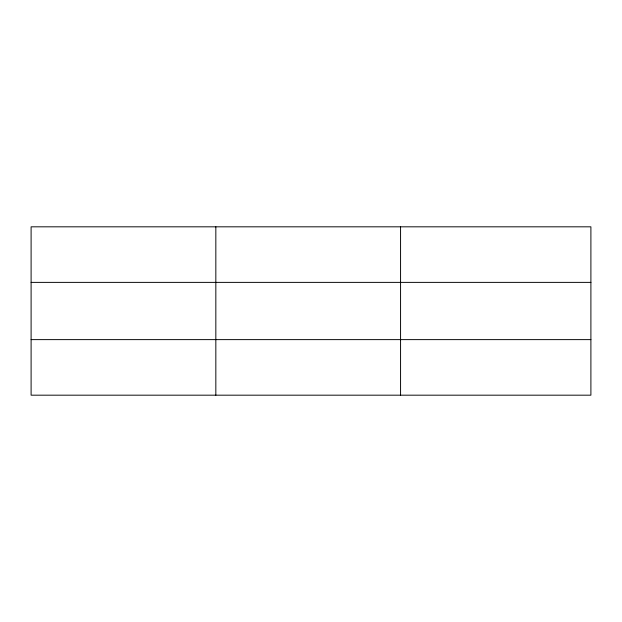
<?xml version="1.0" encoding="UTF-8"?>
<svg xmlns="http://www.w3.org/2000/svg" width="622" height="622" viewBox="0 0 622 622"><rect width="100%" height="100%" fill="white"/><g stroke="black" fill="none" stroke-linecap="round" stroke-linejoin="round"><path stroke-width="0.93" d="M215.834 395.18L215.834 226.82M400.568 395.18L400.568 226.82M590.9 282.38L590.9 226.82L31.1 226.82L31.1 395.18L590.9 395.18L590.9 282.38L31.1 282.38M31.1 339.62L590.9 339.62"/></g></svg>
